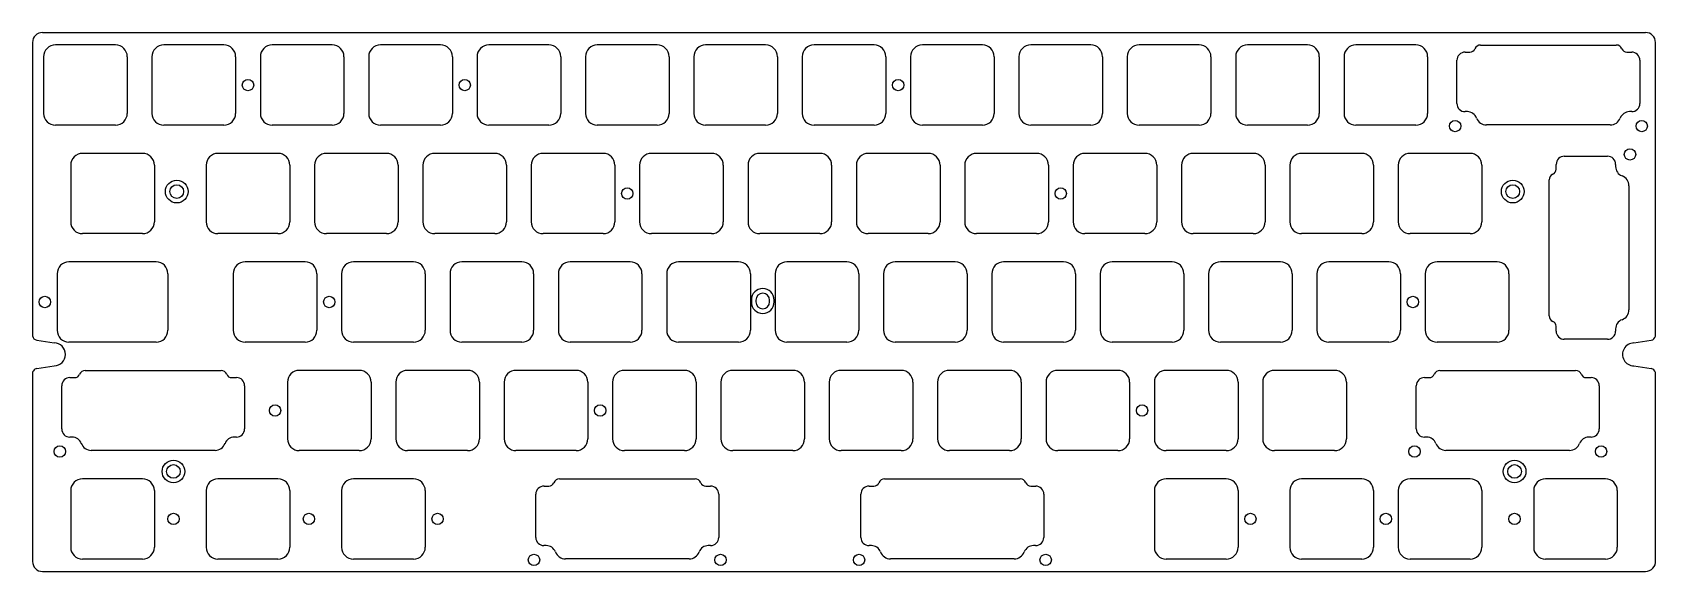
# Model space of a CAD drawing. Header units: millimetres. Extents: x -9 to 276, y -85 to 9.
import ezdxf

# ---------------------------------------------------------------- set-up
doc = ezdxf.new("R2010")
doc.units = ezdxf.units.MM
doc.layers.add('BLACK', color=7, linetype='CONTINUOUS')

msp = doc.modelspace()

# ---------------------------------------------------------------- linework, layer by layer
at = {"layer": 'BLACK', "linetype": 'Continuous'}
for p, q in [((-7.549998, 9.227501), (274.25, 9.227501)), ((-9.299999, 7.477501), (-9.300013, -44.049536)), ((5.275, 7.05), (-5.275001, 7.05)), ((24.325, 7.05), (13.774999, 7.05)), ((43.375, 7.05), (32.824999, 7.05)), ((62.425, 7.05), (51.874999, 7.05)), ((81.475, 7.05), (70.924999, 7.05)), ((100.525, 7.05), (89.974999, 7.05)), ((119.575, 7.05), (109.024999, 7.05)), ((138.625, 7.05), (128.074999, 7.05)), ((157.675, 7.05), (147.124999, 7.05)), ((176.725, 7.05), (166.174999, 7.05)), ((195.775, 7.05), (185.224999, 7.05)), ((214.825, 7.05), (204.274999, 7.05)), ((233.875, 7.05), (223.324999, 7.05)), ((242.536512, 5.77544), (243.390075, 5.77544)), ((243.390075, 5.775452), (243.390075, 5.77544)), ((245.247375, 7.027589), (245.247375, 7.0276)), ((245.247375, 7.0276), (269.102575, 7.0276)), ((270.959775, 5.77544), (271.825375, 5.77544)), ((276, -44.0494), (276.000001, 7.4775)), ((-7.35, 4.975), (-7.35, -4.975001)), ((7.35, 4.975), (7.35, -4.975)), ((11.7, 4.975), (11.7, -4.975001)), ((26.4, 4.975), (26.4, -4.975)), ((30.75, 4.975), (30.75, -4.975001)), ((45.45, 4.975), (45.45, -4.975)), ((49.8, 4.975), (49.8, -4.975001)), ((64.5, 4.975), (64.5, -4.975)), ((68.85, 4.975), (68.85, -4.975001)), ((83.55, 4.975), (83.55, -4.975)), ((87.9, 4.975), (87.9, -4.975001)), ((102.6, 4.975), (102.6, -4.975)), ((106.95, 4.975), (106.95, -4.975001)), ((121.65, 4.975), (121.65, -4.975)), ((126, 4.975), (126, -4.975001)), ((140.7, 4.975), (140.7, -4.975)), ((145.05, 4.975), (145.05, -4.975001)), ((159.75, 4.975), (159.75, -4.975)), ((164.1, 4.975), (164.1, -4.975001)), ((178.8, 4.975), (178.8, -4.975)), ((183.15, 4.975), (183.15, -4.975001)), ((197.85, 4.975), (197.85, -4.975)), ((202.2, 4.975), (202.2, -4.975001)), ((216.9, 4.975), (216.9, -4.975)), ((221.25, 4.975), (221.25, -4.975001)), ((235.95, 4.975), (235.95, -4.975)), ((241.099485, -3.25044), (241.099485, 4.3503)), ((273.250365, 4.35044), (273.250365, -3.2504)), ((242.928575, -4.67544), (242.524475, -4.67544)), ((271.813458, -4.67544), (271.421325, -4.67544)), ((5.275, -7.05), (-5.275, -7.05)), ((24.325, -7.05), (13.775, -7.05)), ((43.375, -7.05), (32.825, -7.05)), ((62.425, -7.05), (51.875, -7.05)), ((81.475, -7.05), (70.925, -7.05)), ((100.525, -7.05), (89.975, -7.05)), ((119.575, -7.05), (109.025, -7.05)), ((138.625, -7.05), (128.075, -7.05)), ((157.675, -7.05), (147.125, -7.05)), ((176.725, -7.05), (166.175, -7.05)), ((195.775, -7.05), (185.225, -7.05)), ((214.825, -7.05), (204.275, -7.05)), ((233.875, -7.05), (223.325, -7.05)), ((268.050425, -7.01191), (246.299575, -7.01191)), ((-2.587499, -14.075), (-2.587499, -24.025001)), ((10.037501, -12), (-0.5125, -12)), ((12.112501, -14.075), (12.112501, -24.025)), ((21.225, -14.075), (21.225, -24.025001)), ((33.85, -12), (23.299999, -12)), ((35.925, -14.075), (35.925, -24.025)), ((40.275, -14.075), (40.275, -24.025001)), ((52.9, -12), (42.349999, -12)), ((54.975, -14.075), (54.975, -24.025)), ((59.325, -14.075), (59.325, -24.025001)), ((71.95, -12), (61.399999, -12)), ((74.025, -14.075), (74.025, -24.025)), ((78.375, -14.075), (78.375, -24.025001)), ((91, -12), (80.449999, -12)), ((93.075, -14.075), (93.075, -24.025)), ((97.425, -14.075), (97.425, -24.025001)), ((110.05, -12), (99.499999, -12)), ((112.125, -14.075), (112.125, -24.025)), ((116.475, -14.075), (116.475, -24.025001)), ((129.1, -12), (118.549999, -12)), ((131.175, -14.075), (131.175, -24.025)), ((135.525, -14.075), (135.525, -24.025001)), ((148.15, -12), (137.599999, -12)), ((150.225, -14.075), (150.225, -24.025)), ((154.575, -14.075), (154.575, -24.025001)), ((167.2, -12), (156.649999, -12)), ((169.275, -14.075), (169.275, -24.025)), ((173.625, -14.075), (173.625, -24.025001)), ((186.25, -12), (175.699999, -12)), ((188.325, -14.075), (188.325, -24.025)), ((192.675, -14.075), (192.675, -24.025001)), ((205.3, -12), (194.749999, -12)), ((207.375, -14.075), (207.375, -24.025)), ((211.725, -14.075), (211.725, -24.025001)), ((224.35, -12), (213.799999, -12)), ((226.425, -14.075), (226.425, -24.025)), ((230.775, -14.075), (230.775, -24.025001)), ((243.4, -12), (232.849999, -12)), ((245.475, -14.075), (245.475, -24.025)), ((258.54331, -14.790225), (258.54331, -13.924625)), ((259.96831, -12.499635), (267.56915, -12.499635)), ((268.99419, -13.936542), (268.99419, -14.328675)), ((257.29115, -40.502625), (257.29115, -16.647425)), ((271.33066, -17.699575), (271.33066, -39.450425)), ((10.037501, -26.1), (-0.512499, -26.1)), ((33.85, -26.1), (23.3, -26.1)), ((52.9, -26.1), (42.35, -26.1)), ((71.95, -26.1), (61.4, -26.1)), ((91, -26.1), (80.45, -26.1)), ((110.05, -26.1), (99.5, -26.1)), ((129.1, -26.1), (118.55, -26.1)), ((148.15, -26.1), (137.6, -26.1)), ((167.2, -26.1), (156.65, -26.1)), ((186.25, -26.1), (175.7, -26.1)), ((205.3, -26.1), (194.75, -26.1)), ((224.35, -26.1), (213.8, -26.1)), ((243.4, -26.1), (232.85, -26.1)), ((12.41875, -31.05), (-2.893751, -31.05)), ((38.6125, -31.05), (28.062499, -31.05)), ((57.6625, -31.05), (47.112499, -31.05)), ((76.7125, -31.05), (66.162499, -31.05)), ((95.7625, -31.05), (85.212499, -31.05)), ((114.8125, -31.05), (104.262499, -31.05)), ((133.8625, -31.05), (123.312499, -31.05)), ((152.9125, -31.05), (142.362499, -31.05)), ((171.9625, -31.05), (161.412499, -31.05)), ((191.0125, -31.05), (180.462499, -31.05)), ((210.0625, -31.05), (199.512499, -31.05)), ((229.1125, -31.05), (218.562499, -31.05)), ((248.1625, -31.05), (237.612499, -31.05)), ((-4.96875, -33.125), (-4.96875, -43.075001)), ((14.49375, -33.125), (14.49375, -43.075)), ((25.9875, -33.125), (25.9875, -43.075001)), ((40.6875, -33.125), (40.6875, -43.075)), ((45.0375, -33.125), (45.0375, -43.075001)), ((59.7375, -33.125), (59.7375, -43.075)), ((64.0875, -33.125), (64.0875, -43.075001)), ((78.7875, -33.125), (78.7875, -43.075)), ((83.1375, -33.125), (83.1375, -43.075001)), ((97.8375, -33.125), (97.8375, -43.075)), ((102.1875, -33.125), (102.1875, -43.075001)), ((116.8875, -33.125), (116.8875, -43.075)), ((121.2375, -33.125), (121.2375, -43.075001)), ((135.9375, -33.125), (135.9375, -43.075)), ((140.2875, -33.125), (140.2875, -43.075001)), ((154.9875, -33.125), (154.9875, -43.075)), ((159.3375, -33.125), (159.3375, -43.075001)), ((174.0375, -33.125), (174.0375, -43.075)), ((178.3875, -33.125), (178.3875, -43.075001)), ((193.0875, -33.125), (193.0875, -43.075)), ((197.4375, -33.125), (197.4375, -43.075001)), ((212.1375, -33.125), (212.1375, -43.075)), ((216.4875, -33.125), (216.4875, -43.075001)), ((231.1875, -33.125), (231.1875, -43.075)), ((235.5375, -33.125), (235.5375, -43.075001)), ((250.2375, -33.125), (250.2375, -43.075)), ((117.0625, -37.75), (117.0625, -38.1)), ((117.8625, -37.75), (117.8625, -38.1)), ((120.2625, -38.1), (120.2625, -37.75)), ((121.0625, -38.1), (121.0625, -37.75)), ((257.291161, -40.502625), (257.29115, -40.502625)), ((258.543298, -42.359925), (258.54331, -42.359925)), ((258.54331, -43.213488), (258.54331, -42.359925)), ((-8.55, -44.799553), (-5.500002, -45.299542)), ((12.41875, -45.15), (-2.89375, -45.15)), ((38.6125, -45.15), (28.0625, -45.15)), ((57.6625, -45.15), (47.1125, -45.15)), ((76.7125, -45.15), (66.1625, -45.15)), ((95.7625, -45.15), (85.2125, -45.15)), ((114.8125, -45.15), (104.2625, -45.15)), ((133.8625, -45.15), (123.3125, -45.15)), ((152.9125, -45.15), (142.3625, -45.15)), ((171.9625, -45.15), (161.4125, -45.15)), ((191.0125, -45.15), (180.4625, -45.15)), ((210.0625, -45.15), (199.5125, -45.15)), ((229.1125, -45.15), (218.5625, -45.15)), ((248.1625, -45.15), (237.6125, -45.15)), ((267.56919, -44.650515), (259.96845, -44.650515)), ((268.99419, -42.821425), (268.99419, -43.225525)), ((272.2005, -45.29946), (275.249949, -44.79955)), ((275.249944, -44.799521), (275.249949, -44.79955)), ((-9.299943, -50.844096), (-9.291814, -83.677932)), ((-8.549997, -49.799527), (-5.499998, -49.299542)), ((-0.021375, -50.122411), (-0.021375, -50.1224)), ((-0.021375, -50.1224), (23.833825, -50.1224)), ((48.1375, -50.1), (37.587499, -50.1)), ((67.1875, -50.1), (56.637499, -50.1)), ((86.2375, -50.1), (75.687499, -50.1)), ((105.2875, -50.1), (94.737499, -50.1)), ((124.3375, -50.1), (113.787499, -50.1)), ((143.3875, -50.1), (132.837499, -50.1)), ((162.4375, -50.1), (151.887499, -50.1)), ((181.4875, -50.1), (170.937499, -50.1)), ((200.5375, -50.1), (189.987499, -50.1)), ((219.5875, -50.1), (209.037499, -50.1)), ((238.103625, -50.122411), (238.103625, -50.1224)), ((238.103625, -50.1224), (261.958825, -50.1224)), ((272.199993, -49.299541), (275.249888, -49.799523)), ((275.997655, -50.490281), (275.999994, -50.499999)), ((275.999994, -83.508227), (276, -50.5496)), ((-4.169265, -60.40044), (-4.169265, -52.7997)), ((-2.732238, -51.37456), (-1.878675, -51.37456)), ((-1.878675, -51.374548), (-1.878675, -51.37456)), ((25.691025, -51.37456), (26.556625, -51.37456)), ((27.981615, -52.79956), (27.981615, -60.4004)), ((35.5125, -52.175), (35.5125, -62.125001)), ((50.2125, -52.175), (50.2125, -62.125)), ((54.5625, -52.175), (54.5625, -62.125001)), ((69.2625, -52.175), (69.2625, -62.125)), ((73.6125, -52.175), (73.6125, -62.125001)), ((88.3125, -52.175), (88.3125, -62.125)), ((92.6625, -52.175), (92.6625, -62.125001)), ((107.3625, -52.175), (107.3625, -62.125)), ((111.7125, -52.175), (111.7125, -62.125001)), ((126.4125, -52.175), (126.4125, -62.125)), ((130.7625, -52.175), (130.7625, -62.125001)), ((145.4625, -52.175), (145.4625, -62.125)), ((149.8125, -52.175), (149.8125, -62.125001)), ((164.5125, -52.175), (164.5125, -62.125)), ((168.8625, -52.175), (168.8625, -62.125001)), ((183.5625, -52.175), (183.5625, -62.125)), ((187.9125, -52.175), (187.9125, -62.125001)), ((202.6125, -52.175), (202.6125, -62.125)), ((206.9625, -52.175), (206.9625, -62.125001)), ((221.6625, -52.175), (221.6625, -62.125)), ((233.955735, -60.40044), (233.955735, -52.7997)), ((235.392762, -51.37456), (236.246325, -51.37456)), ((236.246325, -51.374548), (236.246325, -51.37456)), ((263.816025, -51.37456), (264.681625, -51.37456)), ((266.106615, -52.79956), (266.106615, -60.4004)), ((-2.340175, -61.82544), (-2.744275, -61.82544)), ((26.544708, -61.82544), (26.152575, -61.82544)), ((235.784825, -61.82544), (235.380725, -61.82544)), ((264.669708, -61.82544), (264.277575, -61.82544)), ((22.781675, -64.16191), (1.030825, -64.16191)), ((48.1375, -64.2), (37.5875, -64.2)), ((67.1875, -64.2), (56.6375, -64.2)), ((86.2375, -64.2), (75.6875, -64.2)), ((105.2875, -64.2), (94.7375, -64.2)), ((124.3375, -64.2), (113.7875, -64.2)), ((143.3875, -64.2), (132.8375, -64.2)), ((162.4375, -64.2), (151.8875, -64.2)), ((181.4875, -64.2), (170.9375, -64.2)), ((200.5375, -64.2), (189.9875, -64.2)), ((219.5875, -64.2), (209.0375, -64.2)), ((260.906675, -64.16191), (239.155825, -64.16191)), ((-2.587499, -71.225), (-2.587499, -81.175001)), ((10.037501, -69.15), (-0.5125, -69.15)), ((12.112501, -71.225), (12.112501, -81.175)), ((21.225, -71.225), (21.225, -81.175001)), ((33.85, -69.15), (23.299999, -69.15)), ((35.925, -71.225), (35.925, -81.175)), ((45.0375, -71.225), (45.0375, -81.175001)), ((57.6625, -69.15), (47.112499, -69.15)), ((59.7375, -71.225), (59.7375, -81.175)), ((80.611512, -70.42456), (81.465075, -70.42456)), ((81.465075, -70.424548), (81.465075, -70.42456)), ((83.322375, -69.1724), (107.177575, -69.1724)), ((83.322375, -69.172411), (83.322375, -69.1724)), ((109.034775, -70.42456), (109.900375, -70.42456)), ((137.761512, -70.42456), (138.615075, -70.42456)), ((138.615075, -70.424548), (138.615075, -70.42456)), ((140.472375, -69.172411), (140.472375, -69.1724)), ((140.472375, -69.1724), (164.327575, -69.1724)), ((166.184775, -70.42456), (167.050375, -70.42456)), ((187.9125, -71.225), (187.9125, -81.175001)), ((200.5375, -69.15), (189.987499, -69.15)), ((202.6125, -71.225), (202.6125, -81.175)), ((211.725, -71.225), (211.725, -81.175001)), ((224.35, -69.15), (213.799999, -69.15)), ((226.425, -71.225), (226.425, -81.175)), ((230.775, -71.225), (230.775, -81.175001)), ((243.4, -69.15), (232.849999, -69.15)), ((245.475, -71.225), (245.475, -81.175)), ((254.5875, -71.225), (254.5875, -81.175001)), ((267.2125, -69.15), (256.662499, -69.15)), ((269.2875, -71.225), (269.2875, -81.175)), ((79.174485, -79.45044), (79.174485, -71.8497)), ((111.325365, -71.84956), (111.325365, -79.4504)), ((136.324485, -79.45044), (136.324485, -71.8497)), ((168.475365, -71.84956), (168.475365, -79.4504)), ((81.003575, -80.87544), (80.599475, -80.87544)), ((109.888458, -80.87544), (109.496325, -80.87544)), ((138.153575, -80.87544), (137.749475, -80.87544)), ((167.038458, -80.87544), (166.646325, -80.87544)), ((-7.541813, -85.4275), (274.258182, -85.427509)), ((10.037501, -83.25), (-0.512499, -83.25)), ((33.85, -83.25), (23.3, -83.25)), ((57.6625, -83.25), (47.1125, -83.25)), ((106.125425, -83.21191), (84.374575, -83.21191)), ((163.275425, -83.21191), (141.524575, -83.21191)), ((200.5375, -83.25), (189.9875, -83.25)), ((224.35, -83.25), (213.8, -83.25)), ((243.4, -83.25), (232.85, -83.25)), ((267.2125, -83.25), (256.6625, -83.25))]:
    msp.add_line(p, q, dxfattribs=at)
at = {"layer": 'BLACK'}
for centre, radius in [((28.575, 0), 1), ((66.675, 0), 1), ((142.875, 0), 1), ((240.775, -7.2), 1), ((273.575, -7.2), 1), ((271.51875, -12.175), 1), ((16.04875, -18.7), 2), ((250.9012, -18.7), 2), ((16.04875, -18.7), 1.2), ((95.25, -19.05), 1), ((171.45, -19.05), 1), ((250.9012, -18.7), 1.2), ((-7.14375, -38.1), 1), ((42.8625, -38.1), 1), ((233.35625, -38.1), 1), ((33.3375, -57.15), 1), ((90.4875, -57.15), 1), ((185.7375, -57.15), 1), ((-4.49375, -64.35), 1), ((233.63125, -64.35), 1), ((266.43125, -64.35), 1), ((15.4781, -67.8656), 2), ((15.4781, -67.8656), 1.2), ((251.2219, -67.8656), 2), ((251.2219, -67.8656), 1.2), ((15.478125, -76.2), 1), ((39.290625, -76.2), 1), ((61.9125, -76.2), 1), ((204.7875, -76.2), 1), ((228.6, -76.2), 1), ((251.221875, -76.2), 1), ((78.85, -83.4), 1), ((111.65, -83.4), 1), ((136, -83.4), 1), ((168.8, -83.4), 1)]:
    msp.add_circle(centre, radius, dxfattribs=at)
for centre, radius, start, end in [((-7.549999, 7.477501), 1.75, 89.99996726, 180), ((274.24995, 7.4775), 1.750001, 0, 89.99836298), ((-5.275001, 4.975001), 2.074999, 90, 180.00002761), ((5.275, 4.975), 2.075, 0, 90), ((13.774999, 4.975001), 2.074999, 90, 180.00002761), ((24.325, 4.975), 2.075, 0, 90), ((32.824999, 4.975001), 2.074999, 90, 180.00002761), ((43.375, 4.975), 2.075, 0, 90), ((51.875, 4.975), 2.075, 90.00002761, 180), ((62.425, 4.975), 2.075, 0, 90), ((70.924999, 4.975001), 2.074999, 90, 180.00002761), ((81.475, 4.975), 2.075, 0, 90), ((89.975, 4.975), 2.075, 90.00002761, 180), ((100.525, 4.975), 2.075, 0, 90), ((109.024999, 4.975001), 2.074999, 90, 180.00002761), ((119.575, 4.975), 2.075, 0, 90), ((128.075, 4.975), 2.075, 90.00002761, 180), ((138.625, 4.975), 2.075, 0, 90), ((147.125, 4.975), 2.075, 90.00002761, 180), ((157.675, 4.975), 2.075, 0, 90), ((166.175, 4.975), 2.075, 90.00002761, 180), ((176.725, 4.975), 2.075, 0, 90), ((185.225, 4.975), 2.075, 90.00002761, 180), ((195.775, 4.975), 2.075, 0, 90), ((204.275, 4.975), 2.075, 90.00002761, 180), ((214.825, 4.975), 2.075, 0, 90), ((223.324999, 4.975001), 2.074999, 90, 180.00002761), ((233.875, 4.975), 2.075, 0, 90), ((242.524645, 4.350329), 1.42516, 89.52290502, 180.00116589), ((243.390076, 6.7039), 0.928448, 269.99993829, 337.97487728), ((245.247344, 5.952545), 1.075044, 89.99834782, 157.973763), ((269.1026, 5.9527), 1.0749, 22.0204571, 90.00133258), ((270.9598, 6.7039), 0.92846, 202.02452102, 269.99845724), ((271.8254, 4.3505), 1.42494, 359.99758749, 90.00100523), ((-5.275001, -4.975001), 2.074999, 180, 270.00002761), ((5.275, -4.975), 2.075, 270, 0), ((13.774999, -4.975001), 2.074999, 180, 270.00002761), ((24.325, -4.975), 2.075, 270, 0), ((32.824999, -4.975001), 2.074999, 180, 270.00002761), ((43.375, -4.975), 2.075, 270, 0), ((51.875, -4.975), 2.075, 180.00002761, 270), ((62.425, -4.975), 2.075, 270, 0), ((70.924999, -4.975001), 2.074999, 180, 270.00002761), ((81.475, -4.975), 2.075, 270, 0), ((89.975, -4.975), 2.075, 180.00002761, 270), ((100.525, -4.975), 2.075, 270, 0), ((109.024999, -4.975001), 2.074999, 180, 270.00002761), ((119.575, -4.975), 2.075, 270, 0), ((128.075, -4.975), 2.075, 180.00002761, 270), ((138.625, -4.975), 2.075, 270, 0), ((147.125, -4.975), 2.075, 180.00002761, 270), ((157.675, -4.975), 2.075, 270, 0), ((166.175, -4.975), 2.075, 180.00002761, 270), ((176.725, -4.975), 2.075, 270, 0), ((185.225, -4.975), 2.075, 180.00002761, 270), ((195.775, -4.975), 2.075, 270, 0), ((204.275, -4.975), 2.075, 180.00002761, 270), ((214.825, -4.975), 2.075, 270, 0), ((223.324999, -4.975001), 2.074999, 180, 270.00002761), ((233.875, -4.975), 2.075, 270, 0), ((242.524439, -3.250486), 1.424954, 179.99815039, 270.00144752), ((242.928624, -6.400243), 1.724803, 20.54306333, 90.00162772), ((271.42132, -6.40036), 1.72492, 89.99983392, 159.45458763), ((271.82521, -3.25033), 1.425155, 269.52752788, 359.99718578), ((246.299534, -5.136811), 1.875099, 200.54912503, 270.0012528), ((268.05044, -5.13697), 1.87494, 269.99954162, 339.45391569), ((-0.5125, -14.074999), 2.074999, 90, 180.00002761), ((10.037501, -14.075), 2.075, 0, 90), ((23.299999, -14.074999), 2.074999, 90, 180.00002761), ((33.85, -14.075), 2.075, 0, 90), ((42.349999, -14.074999), 2.074999, 90, 180.00002761), ((52.9, -14.075), 2.075, 0, 90), ((61.399999, -14.074999), 2.074999, 90, 180.00002761), ((71.95, -14.075), 2.075, 0, 90), ((80.449999, -14.074999), 2.074999, 90, 180.00002761), ((91, -14.075), 2.075, 0, 90), ((99.499999, -14.074999), 2.074999, 90, 180.00002761), ((110.05, -14.075), 2.075, 0, 90), ((118.549999, -14.074999), 2.074999, 90, 180.00002761), ((129.1, -14.075), 2.075, 0, 90), ((137.599999, -14.074999), 2.074999, 90, 180.00002761), ((148.15, -14.075), 2.075, 0, 90), ((156.649999, -14.074999), 2.074999, 90, 180.00002761), ((167.2, -14.075), 2.075, 0, 90), ((175.699999, -14.074999), 2.074999, 90, 180.00002761), ((186.25, -14.075), 2.075, 0, 90), ((194.749999, -14.074999), 2.074999, 90, 180.00002761), ((205.3, -14.075), 2.075, 0, 90), ((213.799999, -14.074999), 2.074999, 90, 180.00002761), ((224.35, -14.075), 2.075, 0, 90), ((232.849999, -14.074999), 2.074999, 90, 180.00002761), ((243.4, -14.075), 2.075, 0, 90), ((259.96825, -13.9246), 1.42494, 89.99758749, 180.00100523), ((267.56908, -13.92479), 1.425155, 359.52752788, 89.99718578), ((258.36605, -16.6474), 1.0749, 112.0204571, 180.00133258), ((257.61485, -14.7902), 0.92846, 292.02452102, 359.99845724), ((270.71911, -14.32868), 1.72492, 179.99983392, 249.45458763), ((269.45572, -17.69956), 1.87494, 359.99954162, 69.45391569), ((-0.5125, -24.025001), 2.074999, 180, 270.00002761), ((10.037501, -24.025), 2.075, 270, 0), ((23.299999, -24.025001), 2.074999, 180, 270.00002761), ((33.85, -24.025), 2.075, 270, 0), ((42.349999, -24.025001), 2.074999, 180, 270.00002761), ((52.9, -24.025), 2.075, 270, 0), ((61.399999, -24.025001), 2.074999, 180, 270.00002761), ((71.95, -24.025), 2.075, 270, 0), ((80.449999, -24.025001), 2.074999, 180, 270.00002761), ((91, -24.025), 2.075, 270, 0), ((99.499999, -24.025001), 2.074999, 180, 270.00002761), ((110.05, -24.025), 2.075, 270, 0), ((118.549999, -24.025001), 2.074999, 180, 270.00002761), ((129.1, -24.025), 2.075, 270, 0), ((137.599999, -24.025001), 2.074999, 180, 270.00002761), ((148.15, -24.025), 2.075, 270, 0), ((156.649999, -24.025001), 2.074999, 180, 270.00002761), ((167.2, -24.025), 2.075, 270, 0), ((175.699999, -24.025001), 2.074999, 180, 270.00002761), ((186.25, -24.025), 2.075, 270, 0), ((194.749999, -24.025001), 2.074999, 180, 270.00002761), ((205.3, -24.025), 2.075, 270, 0), ((213.799999, -24.025001), 2.074999, 180, 270.00002761), ((224.35, -24.025), 2.075, 270, 0), ((232.849999, -24.025001), 2.074999, 180, 270.00002761), ((243.4, -24.025), 2.075, 270, 0), ((-2.893751, -33.124999), 2.074999, 90, 180.00002761), ((12.41875, -33.125), 2.075, 0, 90), ((28.062499, -33.124999), 2.074999, 90, 180.00002761), ((38.6125, -33.125), 2.075, 0, 90), ((47.112499, -33.124999), 2.074999, 90, 180.00002761), ((57.6625, -33.125), 2.075, 0, 90), ((66.162499, -33.124999), 2.074999, 90, 180.00002761), ((76.7125, -33.125), 2.075, 0, 90), ((85.212499, -33.124999), 2.074999, 90, 180.00002761), ((95.7625, -33.125), 2.075, 0, 90), ((104.262499, -33.124999), 2.074999, 90, 180.00002761), ((114.8125, -33.125), 2.075, 0, 90), ((123.312499, -33.124999), 2.074999, 90, 180.00002761), ((133.8625, -33.125), 2.075, 0, 90), ((142.362499, -33.124999), 2.074999, 90, 180.00002761), ((152.9125, -33.125), 2.075, 0, 90), ((161.412499, -33.124999), 2.074999, 90, 180.00002761), ((171.9625, -33.125), 2.075, 0, 90), ((180.462499, -33.124999), 2.074999, 90, 180.00002761), ((191.0125, -33.125), 2.075, 0, 90), ((199.512499, -33.124999), 2.074999, 90, 180.00002761), ((210.0625, -33.125), 2.075, 0, 90), ((218.562499, -33.124999), 2.074999, 90, 180.00002761), ((229.1125, -33.125), 2.075, 0, 90), ((237.612499, -33.124999), 2.074999, 90, 180.00002761), ((248.1625, -33.125), 2.075, 0, 90), ((119.0625, -37.75), 2, 0, 180), ((119.0625, -37.75), 1.2, 0, 180), ((119.0625, -38.1), 2, 180, 0), ((119.0625, -38.1), 1.2, 180, 0), ((269.455561, -39.450466), 1.875099, 290.54912503, 0.0012528), ((258.366205, -40.502656), 1.075044, 179.99834782, 247.973763), ((257.61485, -42.359924), 0.928448, 359.99993829, 67.97487728), ((270.718993, -42.821376), 1.724803, 110.54306333, 180.00162772), ((-8.402944, -43.902485), 0.909042, 189.3093498, 260.69032901), ((-5.5, -47.299542), 2, 270.0000573, 90.0000573), ((-2.893751, -43.075001), 2.074999, 180, 270.00002761), ((12.41875, -43.075), 2.075, 270, 0), ((28.062499, -43.075001), 2.074999, 180, 270.00002761), ((38.6125, -43.075), 2.075, 270, 0), ((47.112499, -43.075001), 2.074999, 180, 270.00002761), ((57.6625, -43.075), 2.075, 270, 0), ((66.162499, -43.075001), 2.074999, 180, 270.00002761), ((76.7125, -43.075), 2.075, 270, 0), ((85.212499, -43.075001), 2.074999, 180, 270.00002761), ((95.7625, -43.075), 2.075, 270, 0), ((104.262499, -43.075001), 2.074999, 180, 270.00002761), ((114.8125, -43.075), 2.075, 270, 0), ((123.312499, -43.075001), 2.074999, 180, 270.00002761), ((133.8625, -43.075), 2.075, 270, 0), ((142.362499, -43.075001), 2.074999, 180, 270.00002761), ((152.9125, -43.075), 2.075, 270, 0), ((161.412499, -43.075001), 2.074999, 180, 270.00002761), ((171.9625, -43.075), 2.075, 270, 0), ((180.462499, -43.075001), 2.074999, 180, 270.00002761), ((191.0125, -43.075), 2.075, 270, 0), ((199.512499, -43.075001), 2.074999, 180, 270.00002761), ((210.0625, -43.075), 2.075, 270, 0), ((218.562499, -43.075001), 2.074999, 180, 270.00002761), ((229.1125, -43.075), 2.075, 270, 0), ((237.612499, -43.075001), 2.074999, 180, 270.00002761), ((248.1625, -43.075), 2.075, 270, 0), ((259.968421, -43.225355), 1.42516, 179.52290502, 270.00116589), ((267.569236, -43.225561), 1.424954, 269.99815039, 0.00144752), ((272.19995, -47.2995), 2.000041, 89.98424398, 270.00123183), ((275.10045, -43.8874), 0.924326, 279.30785831, 346.70266577), ((275.24765, -44.0494), 0.75235, 355.37440029, 0), ((-8.402941, -50.696601), 0.909048, 99.30960981, 189.33764894), ((-1.878626, -50.446171), 0.928376, 269.99697591, 337.97782841), ((-0.021476, -51.197351), 1.07494, 89.99461656, 157.97750247), ((23.83379, -51.19739), 1.07499, 22.02370504, 89.99813454), ((25.69105, -50.4461), 0.92846, 202.02452102, 269.99845724), ((37.587499, -52.174999), 2.074999, 90, 180.00002761), ((48.1375, -52.175), 2.075, 0, 90), ((56.637499, -52.174999), 2.074999, 90, 180.00002761), ((67.1875, -52.175), 2.075, 0, 90), ((75.687499, -52.174999), 2.074999, 90, 180.00002761), ((86.2375, -52.175), 2.075, 0, 90), ((94.737499, -52.174999), 2.074999, 90, 180.00002761), ((105.2875, -52.175), 2.075, 0, 90), ((113.787499, -52.174999), 2.074999, 90, 180.00002761), ((124.3375, -52.175), 2.075, 0, 90), ((132.837499, -52.174999), 2.074999, 90, 180.00002761), ((143.3875, -52.175), 2.075, 0, 90), ((151.887499, -52.174999), 2.074999, 90, 180.00002761), ((162.4375, -52.175), 2.075, 0, 90), ((170.937499, -52.174999), 2.074999, 90, 180.00002761), ((181.4875, -52.175), 2.075, 0, 90), ((189.987499, -52.174999), 2.074999, 90, 180.00002761), ((200.5375, -52.175), 2.075, 0, 90), ((209.037499, -52.174999), 2.074999, 90, 180.00002761), ((219.5875, -52.175), 2.075, 0, 90), ((236.246326, -50.4461), 0.928448, 269.99993829, 337.97487728), ((238.103594, -51.197455), 1.075044, 89.99834782, 157.973763), ((261.95885, -51.1973), 1.0749, 22.0204571, 90.00133258), ((263.81605, -50.4461), 0.92846, 202.02452102, 269.99845724), ((275.10045, -50.7114), 0.924041, 13.22504374, 80.69312128), ((275.24935, -50.5496), 0.750652, 0, 4.53242456), ((-2.744183, -52.799592), 1.425082, 89.51974267, 180.00434217), ((26.55665, -52.7995), 1.42494, 359.99758749, 90.00100523), ((235.380895, -52.799671), 1.42516, 89.52290502, 180.00116589), ((264.68165, -52.7995), 1.42494, 359.99758749, 90.00100523), ((-2.744264, -60.400439), 1.425001, 180.00004021, 269.99955772), ((-2.340199, -63.550348), 1.724908, 20.54547839, 89.9992028), ((26.15258, -63.55038), 1.724936, 90.00016608, 159.45408213), ((26.55649, -60.40036), 1.425125, 269.52631186, 359.99839184), ((37.587499, -62.125001), 2.074999, 180, 270.00002761), ((48.1375, -62.125), 2.075, 270, 0), ((56.637499, -62.125001), 2.074999, 180, 270.00002761), ((67.1875, -62.125), 2.075, 270, 0), ((75.687499, -62.125001), 2.074999, 180, 270.00002761), ((86.2375, -62.125), 2.075, 270, 0), ((94.737499, -62.125001), 2.074999, 180, 270.00002761), ((105.2875, -62.125), 2.075, 270, 0), ((113.787499, -62.125001), 2.074999, 180, 270.00002761), ((124.3375, -62.125), 2.075, 270, 0), ((132.837499, -62.125001), 2.074999, 180, 270.00002761), ((143.3875, -62.125), 2.075, 270, 0), ((151.887499, -62.125001), 2.074999, 180, 270.00002761), ((162.4375, -62.125), 2.075, 270, 0), ((170.937499, -62.125001), 2.074999, 180, 270.00002761), ((181.4875, -62.125), 2.075, 270, 0), ((189.987499, -62.125001), 2.074999, 180, 270.00002761), ((200.5375, -62.125), 2.075, 270, 0), ((209.037499, -62.125001), 2.074999, 180, 270.00002761), ((219.5875, -62.125), 2.075, 270, 0), ((235.380689, -60.400486), 1.424954, 179.99815039, 270.00144752), ((235.784874, -63.550243), 1.724803, 20.54306333, 90.00162772), ((264.27757, -63.55036), 1.72492, 89.99983392, 159.45458763), ((264.68146, -60.40033), 1.425155, 269.52752788, 359.99718578), ((1.030712, -62.286915), 1.874995, 200.54692151, 270.00345303), ((22.78159, -62.28683), 1.875082, 270.0025973, 339.45098232), ((239.155784, -62.286811), 1.875099, 200.54912503, 270.0012528), ((260.90669, -62.28697), 1.87494, 269.99954162, 339.45391569), ((-0.512495, -71.225004), 2.075004, 90.00013806, 179.99988955), ((10.037501, -71.225), 2.075, 0, 90), ((23.300004, -71.225004), 2.075004, 90.00013806, 179.99988955), ((33.85, -71.225), 2.075, 0, 90), ((47.112504, -71.225004), 2.075004, 90.00013806, 179.99988955), ((57.6625, -71.225), 2.075, 0, 90), ((80.599567, -71.849592), 1.425082, 89.51974267, 180.00434217), ((81.465124, -69.496171), 0.928376, 269.99697591, 337.97782841), ((83.322274, -70.247351), 1.07494, 89.99461656, 157.97750247), ((107.17754, -70.24739), 1.07499, 22.02370504, 89.99813454), ((109.0348, -69.4961), 0.92846, 202.02452102, 269.99845724), ((109.9004, -71.8495), 1.42494, 359.99758749, 90.00100523), ((137.749567, -71.849592), 1.425082, 89.51974267, 180.00434217), ((138.615124, -69.496171), 0.928376, 269.99697591, 337.97782841), ((140.472274, -70.247351), 1.07494, 89.99461656, 157.97750247), ((164.32754, -70.24739), 1.07499, 22.02370504, 89.99813454), ((166.1848, -69.4961), 0.92846, 202.02452102, 269.99845724), ((167.0504, -71.8495), 1.42494, 359.99758749, 90.00100523), ((189.987504, -71.225004), 2.075004, 90.00013806, 179.99988955), ((200.5375, -71.225), 2.075, 0, 90), ((213.800004, -71.225004), 2.075004, 90.00013806, 179.99988955), ((224.35, -71.225), 2.075, 0, 90), ((232.850004, -71.225004), 2.075004, 90.00013806, 179.99988955), ((243.4, -71.225), 2.075, 0, 90), ((256.662504, -71.225004), 2.075004, 90.00013806, 179.99988955), ((267.2125, -71.225), 2.075, 0, 90), ((80.599486, -79.450439), 1.425001, 180.00004021, 269.99955772), ((109.90024, -79.45036), 1.425125, 269.52631186, 359.99839184), ((137.749486, -79.450439), 1.425001, 180.00004021, 269.99955772), ((167.05024, -79.45036), 1.425125, 269.52631186, 359.99839184), ((-0.512497, -81.174998), 2.075002, 180.00008284, 269.99994478), ((10.037501, -81.175), 2.075, 270, 0), ((23.300002, -81.174998), 2.075002, 180.00008284, 269.99994478), ((33.85, -81.175), 2.075, 270, 0), ((47.112502, -81.174998), 2.075002, 180.00008284, 269.99994478), ((57.6625, -81.175), 2.075, 270, 0), ((81.003551, -82.600348), 1.724908, 20.54547839, 89.9992028), ((84.374462, -81.336915), 1.874995, 200.54692151, 270.00345303), ((106.12534, -81.33683), 1.875082, 270.0025973, 339.45098232), ((109.49633, -82.60038), 1.724936, 90.00016608, 159.45408213), ((138.153551, -82.600348), 1.724908, 20.54547839, 89.9992028), ((141.524462, -81.336915), 1.874995, 200.54692151, 270.00345303), ((163.27534, -81.33683), 1.875082, 270.0025973, 339.45098232), ((166.64633, -82.60038), 1.724936, 90.00016608, 159.45408213), ((189.987502, -81.174998), 2.075002, 180.00008284, 269.99994478), ((200.5375, -81.175), 2.075, 270, 0), ((213.800002, -81.174998), 2.075002, 180.00008284, 269.99994478), ((224.35, -81.175), 2.075, 270, 0), ((232.850002, -81.174998), 2.075002, 180.00008284, 269.99994478), ((243.4, -81.175), 2.075, 270, 0), ((256.662502, -81.174998), 2.075002, 180.00008284, 269.99994478), ((267.2125, -81.175), 2.075, 270, 0), ((-7.541813, -83.677499), 1.750001, 180.0141766, 270), ((274.25815, -83.6775), 1.75005, 270.00104769, 5.55059407)]:
    msp.add_arc(centre, radius, start, end, dxfattribs=at)

doc.saveas('drawing.dxf')
